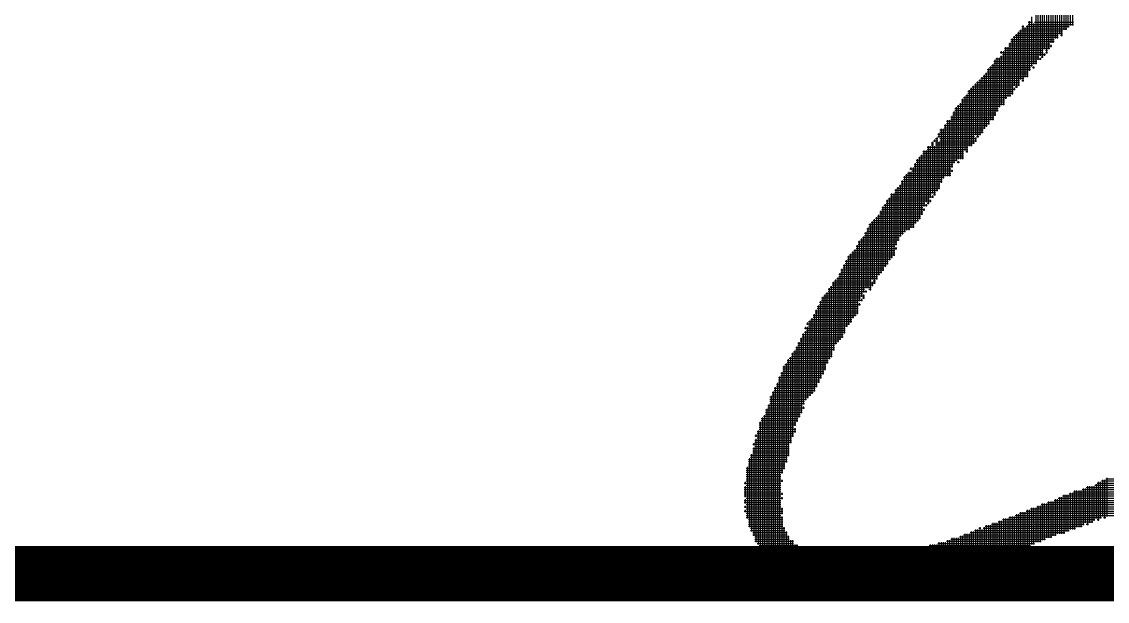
# Model space of a CAD drawing. Header units: feet. Extents: x 0 to 708085, y 0 to 237600.
# Drawn here: x 598927 to 600496, y 10360 to 11197 of the extents above; entities that cross this region are included whole.
import ezdxf
from ezdxf.enums import TextEntityAlignment as Align

# ---------------------------------------------------------------- set-up
doc = ezdxf.new("R2010")
doc.units = ezdxf.units.FT
doc.header["$LTSCALE"] = 2200
doc.header["$MEASUREMENT"] = 0
for name, color, linetype in [('CX-BORD-LIN1', 4, 'CONTINUOUS'), ('CX-BORD-LIN2', 3, 'CONTINUOUS'), ('CX-BORD-TEX2', 7, 'CONTINUOUS'), ('CX-BORD-TEX3', 6, 'CONTINUOUS'), ('CX-MISC', 2, 'CONTINUOUS')]:
    doc.layers.add(name, color=color, linetype=linetype)
doc.styles.add('TB_TEXT', font='')
doc.styles.add('TB_WBTXT', font='')
doc.styles.add('TB_WMTXT', font='')
doc.styles.get('TB_TEXT').set_extended_font_data('DotumChe')
doc.styles.get('TB_WBTXT').set_extended_font_data('Dotum')
doc.styles.get('TB_WMTXT').set_extended_font_data('DotumChe')

# ---------------------------------------------------------------- blocks, each defined once
blk = doc.blocks.new('CXBLKA1-KHCA-1')
at = {"layer": 'CX-BORD-LIN1', "const_width": 0.2}
blk.add_lwpolyline([(558, 6), (270, 6)], dxfattribs=at)
at = {"layer": 'CX-BORD-LIN1', "style": 'TB_TEXT'}
for tag, p in [('TR_RCON5', (342.3033, 33)), ('TR_RCON4', (342.3033, 27)), ('TR_RCON3', (342.3033, 21)), ('TR_RCON2', (342.3033, 15)), ('TR_RCON1', (342.3033, 9))]:
    blk.add_attdef(tag, text='', height=3.5, dxfattribs=at).set_placement(p, align=Align.MIDDLE_LEFT)
for tag, height, p in [('TR_DGN5', 3.5, (451.1185, 33)), ('TR_CHK5', 3.5, (491.1185, 33)), ('TR_RDAT5', 3.5, (317.5, 33)), ('TR_APP5', 3.5, (531.1185, 33)), ('TR_RNUM5', 3, (285.1051, 32.6366)), ('TR_DGN4', 3.5, (451.1185, 27)), ('TR_CHK4', 3.5, (491.1185, 27)), ('TR_RDAT4', 3.5, (317.5, 27)), ('TR_APP4', 3.5, (531.1185, 27)), ('TR_RNUM4', 3, (285.1051, 26.6366)), ('TR_DGN3', 3.5, (451.1185, 21)), ('TR_CHK3', 3.5, (491.1185, 21)), ('TR_RDAT3', 3.5, (317.5, 21)), ('TR_APP3', 3.5, (531.1185, 21)), ('TR_RNUM3', 3, (285.1051, 20.6366)), ('TR_DGN2', 3.5, (451.1185, 15)), ('TR_CHK2', 3.5, (491.1185, 15)), ('TR_RDAT2', 3.5, (317.5, 15)), ('TR_APP2', 3.5, (531.1185, 15)), ('TR_RNUM2', 3, (285.1051, 14.6366)), ('TR_DGN1', 3.5, (451.1185, 9)), ('TR_CHK1', 3.5, (491.1185, 9)), ('TR_RDAT1', 3.5, (317.5, 9)), ('TR_APP1', 3.5, (531.1185, 9)), ('TR_RNUM1', 3, (285.1051, 8.6366))]:
    blk.add_attdef(tag, text='', height=height, dxfattribs=at).set_placement(p, align=Align.MIDDLE_CENTER)
at = {"layer": 'CX-BORD-LIN2', "style": 'TB_TEXT'}
blk.add_attdef('TD_VERSION', text='', height=3, rotation=90, dxfattribs=at).set_placement((800.5, 48.0149), align=Align.MIDDLE_CENTER)
at = {"layer": 'CX-BORD-TEX2', "style": 'TB_WMTXT'}
for tag, height, p in [('TB_CNAME', 5, (15.3448, 531.8324)), ('TB_CSCOP', 4, (16.6346, 523.8324))]:
    blk.add_attdef(tag, text='', height=height, dxfattribs=at).set_placement(p, align=Align.BOTTOM_LEFT)
at = {"layer": 'CX-BORD-TEX2', "style": 'TB_WBTXT'}
for tag, height, p in [('TB_MTITIL', 10, (398, 533.3264)), ('TB_STITL', 7, (398, 518.3264))]:
    blk.add_attdef(tag, text='', height=height, dxfattribs=at).set_placement(p, align=Align.MIDDLE_CENTER)
at = {"layer": 'CX-BORD-TEX3', "style": 'TB_TEXT'}
for tag, height, p in [('TD_LNDST', 4.5, (215, 31.5)), ('TD_DSECT', 4.5, (605.5, 31.5)), ('TD_DDIST', 4.5, (654.5, 31.5)), ('TD_DNAME_TOP', 4.5, (755, 27.957)), ('TD_CSECT', 4.5, (605.5, 22.5)), ('TD_CDIST', 4.5, (654.5, 22.5)), ('TD_DNAME_MAIN', 4.5, (755, 21.4731)), ('TD_DNAME_BOT', 3, (755, 15.2489)), ('TD_HSCAL', 4.5, (620.8841, 13.7484)), ('TD_VSCAL', 4.5, (656.8615, 13.7484)), ('TD_CCOMP', 4.5, (215, 13.5927)), ('TD_CSTEP', 4.5, (250.744, 5.125)), ('TD_FIELD', 4.5, (180, 5.125)), ('TD_DWGNO', 4.5, (755, 5.0017)), ('TD_DWGCODE', 4.5, (637, 4.7908))]:
    blk.add_attdef(tag, text='', height=height, dxfattribs=at).set_placement(p, align=Align.MIDDLE_CENTER)
for tag, height, width, p in [('TD_DCOMP', 4.5, 0.95, (215, 22.5875)), ('TD_CNAME', 5, 0.78, (65, 7.5956))]:
    blk.add_attdef(tag, text='', height=height, dxfattribs=dict(at, width=width)).set_placement(p, align=Align.MIDDLE_CENTER)

msp = doc.modelspace()

# ---------------------------------------------------------------- linework, layer by layer
at = {"layer": 'CX-MISC'}
for p, q in [((600438.8, 11266.3), (600438.8, 11188.6)), ((600441.9, 11266.3), (600441.9, 11191.7)), ((600445.1, 11272.6), (600445.1, 11191.7)), ((600429.5, 11250.8), (600429.5, 11176.1)), ((600432.6, 11257), (600432.6, 11185.5)), ((600435.7, 11260.1), (600435.7, 11185.5)), ((600414, 11235.2), (600414, 11166.8)), ((600417.1, 11241.5), (600417.1, 11166.8)), ((600420.2, 11244.6), (600420.2, 11173)), ((600423.3, 11244.6), (600423.3, 11173)), ((600426.4, 11247.7), (600426.4, 11179.2)), ((600398.4, 11219.7), (600398.4, 11148.1)), ((600401.5, 11222.8), (600401.5, 11145)), ((600404.6, 11225.9), (600404.6, 11157.5)), ((600407.7, 11229), (600407.7, 11151.3)), ((600410.8, 11232.1), (600410.8, 11157.5)), ((600386, 11204.1), (600386, 11132.6)), ((600392.2, 11210.4), (600392.2, 11135.7)), ((600395.3, 11216.6), (600395.3, 11141.9)), ((600372, 11190.1), (600375.1, 11190.1)), ((600372, 11187), (600437.3, 11187)), ((600373.5, 11191.7), (600373.5, 11110.8)), ((600376.6, 11188.6), (600376.6, 11117)), ((600378.2, 11190.1), (600440.4, 11190.1)), ((600379.7, 11191.7), (600379.7, 11117)), ((600381.3, 11196.4), (600387.5, 11196.4)), ((600381.3, 11193.2), (600446.6, 11193.2)), ((600382.9, 11197.9), (600382.9, 11126.4)), ((600389.1, 11194.8), (600389.1, 11135.7)), ((600390.6, 11196.4), (600446.6, 11196.4)), ((600356.4, 11171.5), (600418.6, 11171.5)), ((600358, 11173), (600358, 11092.2)), ((600359.5, 11174.6), (600424.8, 11174.6)), ((600361.1, 11176.1), (600361.1, 11104.6)), ((600362.6, 11177.7), (600424.8, 11177.7)), ((600364.2, 11179.2), (600364.2, 11101.5)), ((600365.7, 11180.8), (600431.1, 11180.8)), ((600367.3, 11182.4), (600367.3, 11104.6)), ((600368.9, 11183.9), (600431.1, 11183.9)), ((600370.4, 11185.5), (600370.4, 11113.9)), ((600428, 11177.7), (600431.1, 11177.7)), ((600347.1, 11159), (600412.4, 11159)), ((600347.1, 11155.9), (600403.1, 11155.9)), ((600348.6, 11160.6), (600348.6, 11085.9)), ((600351.7, 11160.6), (600351.7, 11089)), ((600353.3, 11165.3), (600412.4, 11165.3)), ((600353.3, 11162.1), (600415.5, 11162.1)), ((600354.9, 11166.8), (600354.9, 11089)), ((600356.4, 11168.4), (600418.6, 11168.4)), ((600406.2, 11155.9), (600409.3, 11155.9)), ((600414, 11163.7), (600414, 11160.6)), ((600331.5, 11140.4), (600393.7, 11140.4)), ((600333.1, 11141.9), (600333.1, 11061.1)), ((600334.6, 11143.5), (600400, 11143.5)), ((600336.2, 11145), (600336.2, 11067.3)), ((600339.3, 11145), (600339.3, 11073.5)), ((600340.9, 11152.8), (600403.1, 11152.8)), ((600340.9, 11146.6), (600396.8, 11146.6)), ((600342.4, 11154.4), (600342.4, 11151.3)), ((600342.4, 11148.1), (600342.4, 11076.6)), ((600344, 11149.7), (600406.2, 11149.7)), ((600345.5, 11154.4), (600345.5, 11076.6)), ((600398.4, 11145), (600398.4, 11141.9)), ((600400, 11146.6), (600403.1, 11146.6)), ((600404.6, 11151.3), (600404.6, 11148.1)), ((600406.2, 11152.8), (600409.3, 11152.8)), ((600322.2, 11127.9), (600384.4, 11127.9)), ((600322.2, 11124.8), (600381.3, 11124.8)), ((600323.8, 11129.5), (600323.8, 11048.6)), ((600325.3, 11131), (600384.4, 11131)), ((600326.9, 11132.6), (600326.9, 11054.8)), ((600328.4, 11134.1), (600387.5, 11134.1)), ((600330, 11135.7), (600330, 11054.8)), ((600331.5, 11137.3), (600393.7, 11137.3)), ((600387.5, 11131), (600390.6, 11131)), ((600389.1, 11132.6), (600389.1, 11129.5)), ((600306.6, 11109.3), (600368.9, 11109.3)), ((600308.2, 11110.8), (600308.2, 11030)), ((600309.8, 11112.4), (600368.9, 11112.4)), ((600311.3, 11113.9), (600311.3, 11033.1)), ((600312.9, 11115.5), (600375.1, 11115.5)), ((600314.4, 11117), (600314.4, 11036.2)), ((600316, 11118.6), (600381.3, 11118.6)), ((600317.5, 11120.2), (600317.5, 11042.4)), ((600319.1, 11121.7), (600381.3, 11121.7)), ((600320.6, 11123.3), (600320.6, 11045.5)), ((600372, 11112.4), (600375.1, 11112.4)), ((600294.2, 11096.8), (600359.5, 11096.8)), ((600294.2, 11093.7), (600359.5, 11093.7)), ((600295.8, 11098.4), (600295.8, 11017.5)), ((600297.3, 11099.9), (600362.6, 11099.9)), ((600298.9, 11101.5), (600298.9, 11017.5)), ((600300.4, 11103), (600359.5, 11103)), ((600302, 11104.6), (600302, 11020.6)), ((600303.5, 11106.2), (600368.9, 11106.2)), ((600305.1, 11107.7), (600305.1, 11033.1)), ((600361.1, 11101.5), (600361.1, 11098.4)), ((600362.6, 11103), (600365.7, 11103)), ((600280.2, 11076.6), (600280.2, 10998.8)), ((600281.8, 11078.2), (600347.1, 11078.2)), ((600283.3, 11079.7), (600283.3, 10998.8)), ((600284.9, 11084.4), (600347.1, 11084.4)), ((600284.9, 11081.3), (600347.1, 11081.3)), ((600286.4, 11085.9), (600286.4, 10998.8)), ((600288, 11087.5), (600350.2, 11087.5)), ((600289.5, 11089), (600289.5, 11011.3)), ((600291.1, 11090.6), (600356.4, 11090.6)), ((600292.6, 11092.2), (600292.6, 11008.2)), ((600270.9, 11061.1), (600270.9, 10986.4)), ((600272.4, 11065.7), (600334.6, 11065.7)), ((600272.4, 11062.6), (600334.6, 11062.6)), ((600274, 11067.3), (600274, 10992.6)), ((600275.5, 11071.9), (600337.7, 11071.9)), ((600275.5, 11068.8), (600337.7, 11068.8)), ((600277.1, 11073.5), (600277.1, 10995.7)), ((600278.7, 11075.1), (600340.9, 11075.1)), ((600260, 11047.1), (600322.2, 11047.1)), ((600261.5, 11048.6), (600261.5, 10974)), ((600263.1, 11053.3), (600325.3, 11053.3)), ((600263.1, 11050.2), (600325.3, 11050.2)), ((600264.7, 11054.8), (600264.7, 10974)), ((600267.8, 11054.8), (600267.8, 10974)), ((600269.3, 11059.5), (600331.5, 11059.5)), ((600269.3, 11056.4), (600331.5, 11056.4)), ((600249.1, 11030), (600249.1, 10952.2)), ((600250.7, 11034.6), (600312.9, 11034.6)), ((600250.7, 11031.5), (600303.5, 11031.5)), ((600252.2, 11036.2), (600252.2, 11030)), ((600253.8, 11040.8), (600316, 11040.8)), ((600253.8, 11037.7), (600316, 11037.7)), ((600255.3, 11042.4), (600255.3, 10964.6)), ((600258.4, 11042.4), (600258.4, 10970.9)), ((600260, 11043.9), (600319.1, 11043.9)), ((600305.1, 11030), (600305.1, 11023.7)), ((600306.6, 11031.5), (600309.8, 11031.5)), ((600235.1, 11016), (600294.2, 11016)), ((600236.7, 11017.5), (600236.7, 10933.5)), ((600239.8, 11017.5), (600239.8, 10942.9)), ((600241.3, 11022.2), (600244.4, 11022.2)), ((600241.3, 11019.1), (600244.4, 11019.1)), ((600242.9, 11023.7), (600242.9, 10949.1)), ((600244.4, 11025.3), (600250.7, 11025.3)), ((600246, 11026.8), (600246, 11023.7)), ((600246, 11017.5), (600246, 10946)), ((600247.5, 11028.4), (600250.7, 11028.4)), ((600247.5, 11022.2), (600303.5, 11022.2)), ((600247.5, 11019.1), (600300.4, 11019.1)), ((600252.2, 11023.7), (600252.2, 10955.3)), ((600253.8, 11028.4), (600306.6, 11028.4)), ((600253.8, 11025.3), (600306.6, 11025.3)), ((600221.1, 10998.8), (600221.1, 10908.6)), ((600222.7, 11000.4), (600288, 11000.4)), ((600224.2, 11002), (600224.2, 10911.8)), ((600225.8, 11003.5), (600288, 11003.5)), ((600227.3, 11005.1), (600227.3, 10918)), ((600228.9, 11009.7), (600288, 11009.7)), ((600228.9, 11006.6), (600288, 11006.6)), ((600230.4, 11011.3), (600230.4, 10930.4)), ((600233.6, 11011.3), (600233.6, 10936.6)), ((600235.1, 11012.8), (600294.2, 11012.8)), ((600291.1, 11009.7), (600294.2, 11009.7)), ((600210.2, 10984.8), (600269.3, 10984.8)), ((600211.8, 10986.4), (600211.8, 10983.3)), ((600214.9, 10986.4), (600214.9, 10899.3)), ((600216.4, 10991.1), (600272.4, 10991.1)), ((600216.4, 10988), (600272.4, 10988)), ((600218, 10992.6), (600218, 10905.5)), ((600219.6, 10997.3), (600278.7, 10997.3)), ((600219.6, 10994.2), (600275.5, 10994.2)), ((600270.9, 10983.3), (600270.9, 10980.2)), ((600278.7, 10994.2), (600281.8, 10994.2)), ((600280.2, 10995.7), (600280.2, 10992.6)), ((600199.3, 10967.7), (600199.3, 10890)), ((600200.9, 10972.4), (600260, 10972.4)), ((600200.9, 10969.3), (600256.9, 10969.3)), ((600202.4, 10974), (600202.4, 10893.1)), ((600204, 10975.5), (600269.3, 10975.5)), ((600205.6, 10977.1), (600205.6, 10896.2)), ((600207.1, 10978.6), (600269.3, 10978.6)), ((600208.7, 10980.2), (600208.7, 10896.2)), ((600211.8, 10980.2), (600211.8, 10899.3)), ((600213.3, 10981.7), (600272.4, 10981.7)), ((600188.5, 10953.7), (600250.7, 10953.7)), ((600190, 10955.3), (600190, 10874.4)), ((600191.6, 10956.9), (600253.8, 10956.9)), ((600193.1, 10958.4), (600193.1, 10880.7)), ((600194.7, 10960), (600253.8, 10960)), ((600196.2, 10961.5), (600196.2, 10886.9)), ((600197.8, 10966.2), (600256.9, 10966.2)), ((600197.8, 10963.1), (600253.8, 10963.1)), ((600176, 10938.2), (600241.3, 10938.2)), ((600177.6, 10939.7), (600177.6, 10846.4)), ((600179.1, 10941.3), (600238.2, 10941.3)), ((600180.7, 10942.9), (600180.7, 10852.7)), ((600182.2, 10947.5), (600241.3, 10947.5)), ((600182.2, 10944.4), (600244.4, 10944.4)), ((600183.8, 10949.1), (600183.8, 10855.8)), ((600186.9, 10949.1), (600186.9, 10858.9)), ((600188.5, 10950.6), (600247.5, 10950.6)), ((600239.8, 10939.7), (600239.8, 10936.6)), ((600242.9, 10946), (600242.9, 10942.9)), ((600244.4, 10947.5), (600247.5, 10947.5)), ((600166.7, 10922.6), (600228.9, 10922.6)), ((600168.2, 10924.2), (600168.2, 10834)), ((600169.8, 10928.9), (600228.9, 10928.9)), ((600169.8, 10925.8), (600232, 10925.8)), ((600171.3, 10930.4), (600171.3, 10837.1)), ((600172.9, 10932), (600235.1, 10932)), ((600174.5, 10933.5), (600174.5, 10843.3)), ((600176, 10935.1), (600232, 10935.1)), ((600230.4, 10927.3), (600230.4, 10924.2)), ((600233.6, 10933.5), (600233.6, 10930.4)), ((600235.1, 10935.1), (600238.2, 10935.1)), ((600151.1, 10904), (600216.4, 10904)), ((600152.7, 10905.5), (600152.7, 10809.1)), ((600154.2, 10907.1), (600219.6, 10907.1)), ((600155.8, 10908.6), (600155.8, 10824.7)), ((600157.3, 10910.2), (600222.7, 10910.2)), ((600158.9, 10911.8), (600158.9, 10818.4)), ((600160.5, 10913.3), (600225.8, 10913.3)), ((600162, 10914.9), (600162, 10824.7)), ((600163.6, 10916.4), (600225.8, 10916.4)), ((600165.1, 10918), (600165.1, 10830.9)), ((600166.7, 10919.5), (600228.9, 10919.5)), ((600144.9, 10891.5), (600200.9, 10891.5)), ((600144.9, 10888.4), (600197.8, 10888.4)), ((600146.5, 10893.1), (600146.5, 10812.2)), ((600148, 10897.8), (600210.2, 10897.8)), ((600148, 10894.6), (600204, 10894.6)), ((600149.6, 10899.3), (600149.6, 10812.2)), ((600151.1, 10900.9), (600216.4, 10900.9)), ((600132.5, 10872.9), (600188.5, 10872.9)), ((600134, 10874.4), (600134, 10774.9)), ((600135.6, 10879.1), (600191.6, 10879.1)), ((600135.6, 10876), (600191.6, 10876)), ((600137.1, 10880.7), (600137.1, 10793.6)), ((600138.7, 10882.2), (600194.7, 10882.2)), ((600140.2, 10883.8), (600140.2, 10799.8)), ((600141.8, 10885.3), (600194.7, 10885.3)), ((600143.3, 10886.9), (600143.3, 10806)), ((600120, 10857.3), (600185.3, 10857.3)), ((600121.6, 10858.9), (600121.6, 10759.3)), ((600123.1, 10860.4), (600188.5, 10860.4)), ((600124.7, 10862), (600124.7, 10762.5)), ((600126.2, 10863.5), (600188.5, 10863.5)), ((600127.8, 10865.1), (600127.8, 10768.7)), ((600129.4, 10866.7), (600188.5, 10866.7)), ((600130.9, 10868.2), (600130.9, 10771.8)), ((600132.5, 10869.8), (600191.6, 10869.8)), ((600190, 10871.3), (600190, 10868.2)), ((600113.8, 10844.9), (600176, 10844.9)), ((600113.8, 10841.8), (600172.9, 10841.8)), ((600115.4, 10846.4), (600115.4, 10746.9)), ((600116.9, 10851.1), (600179.1, 10851.1)), ((600116.9, 10848), (600179.1, 10848)), ((600118.5, 10852.7), (600118.5, 10756.2)), ((600120, 10854.2), (600182.2, 10854.2)), ((600104.5, 10826.2), (600163.6, 10826.2)), ((600106, 10827.8), (600106, 10734.5)), ((600107.6, 10832.4), (600166.7, 10832.4)), ((600107.6, 10829.3), (600163.6, 10829.3)), ((600109.1, 10834), (600109.1, 10737.6)), ((600110.7, 10838.7), (600172.9, 10838.7)), ((600110.7, 10835.6), (600169.8, 10835.6)), ((600112.2, 10840.2), (600112.2, 10740.7)), ((600092, 10810.7), (600144.9, 10810.7)), ((600093.6, 10812.2), (600093.6, 10709.6)), ((600095.1, 10813.8), (600154.2, 10813.8)), ((600096.7, 10815.3), (600096.7, 10712.7)), ((600098.2, 10820), (600160.5, 10820)), ((600098.2, 10816.9), (600157.3, 10816.9)), ((600099.8, 10821.6), (600099.8, 10722)), ((600101.4, 10823.1), (600154.2, 10823.1)), ((600102.9, 10824.7), (600102.9, 10731.4)), ((600151.1, 10810.7), (600154.2, 10810.7)), ((600155.8, 10821.6), (600155.8, 10815.3)), ((600157.3, 10823.1), (600160.5, 10823.1)), ((600082.7, 10798.2), (600138.7, 10798.2)), ((600082.7, 10795.1), (600141.8, 10795.1)), ((600084.3, 10799.8), (600084.3, 10687.8)), ((600085.8, 10801.3), (600144.9, 10801.3)), ((600087.4, 10802.9), (600087.4, 10694)), ((600088.9, 10804.4), (600141.8, 10804.4)), ((600090.5, 10806), (600090.5, 10703.4)), ((600092, 10807.6), (600148, 10807.6)), ((600140.2, 10796.7), (600140.2, 10793.6)), ((600141.8, 10798.2), (600144.9, 10798.2)), ((600143.3, 10802.9), (600143.3, 10796.7)), ((600146.5, 10809.1), (600146.5, 10806)), ((600073.4, 10779.6), (600135.6, 10779.6)), ((600074.9, 10781.1), (600074.9, 10669.1)), ((600076.5, 10785.8), (600135.6, 10785.8)), ((600076.5, 10782.7), (600135.6, 10782.7)), ((600078, 10787.3), (600078, 10675.4)), ((600079.6, 10792), (600135.6, 10792)), ((600079.6, 10788.9), (600138.7, 10788.9)), ((600081.1, 10793.6), (600081.1, 10681.6)), ((600137.1, 10790.4), (600137.1, 10787.3)), ((600064, 10764), (600126.2, 10764)), ((600065.6, 10765.6), (600065.6, 10656.7)), ((600067.1, 10767.1), (600126.2, 10767.1)), ((600068.7, 10768.7), (600068.7, 10659.8)), ((600070.3, 10773.3), (600132.5, 10773.3)), ((600070.3, 10770.2), (600129.4, 10770.2)), ((600071.8, 10774.9), (600071.8, 10662.9)), ((600073.4, 10776.5), (600135.6, 10776.5)), ((600057.8, 10754.7), (600116.9, 10754.7)), ((600057.8, 10748.5), (600116.9, 10748.5)), ((600059.4, 10756.2), (600059.4, 10753.1)), ((600059.4, 10750), (600059.4, 10650.5)), ((600060.9, 10760.9), (600123.1, 10760.9)), ((600060.9, 10751.6), (600116.9, 10751.6)), ((600062.5, 10762.5), (600062.5, 10759.3)), ((600062.5, 10756.2), (600062.5, 10653.6)), ((600064, 10757.8), (600120, 10757.8)), ((600048.5, 10732.9), (600104.5, 10732.9)), ((600050, 10734.5), (600050, 10625.6)), ((600051.6, 10739.1), (600110.7, 10739.1)), ((600051.6, 10736), (600107.6, 10736)), ((600053.1, 10740.7), (600053.1, 10631.8)), ((600054.7, 10745.3), (600113.8, 10745.3)), ((600054.7, 10742.2), (600113.8, 10742.2)), ((600056.3, 10746.9), (600056.3, 10644.3)), ((600039.2, 10717.4), (600098.2, 10717.4)), ((600040.7, 10718.9), (600040.7, 10597.6)), ((600042.3, 10720.5), (600098.2, 10720.5)), ((600043.8, 10722), (600043.8, 10613.2)), ((600045.4, 10726.7), (600101.4, 10726.7)), ((600045.4, 10723.6), (600101.4, 10723.6)), ((600046.9, 10728.2), (600046.9, 10619.4)), ((600048.5, 10729.8), (600101.4, 10729.8)), ((600028.3, 10700.2), (600028.3, 10550.9)), ((600029.8, 10701.8), (600088.9, 10701.8)), ((600031.4, 10703.4), (600031.4, 10560.3)), ((600032.9, 10708), (600092, 10708)), ((600032.9, 10704.9), (600092, 10704.9)), ((600034.5, 10709.6), (600034.5, 10569.6)), ((600036, 10711.1), (600095.1, 10711.1)), ((600037.6, 10712.7), (600037.6, 10588.3)), ((600039.2, 10714.2), (600098.2, 10714.2)), ((600022, 10684.7), (600022, 10414.1)), ((600023.6, 10689.4), (600085.8, 10689.4)), ((600023.6, 10686.3), (600082.7, 10686.3)), ((600025.2, 10690.9), (600025.2, 10544.7)), ((600026.7, 10698.7), (600088.9, 10698.7)), ((600026.7, 10695.6), (600088.9, 10695.6)), ((600026.7, 10692.5), (600085.8, 10692.5)), ((600015.8, 10669.1), (600015.8, 10420.3)), ((600017.4, 10673.8), (600076.5, 10673.8)), ((600017.4, 10670.7), (600076.5, 10670.7)), ((600018.9, 10675.4), (600018.9, 10417.2)), ((600020.5, 10683.1), (600082.7, 10683.1)), ((600020.5, 10680), (600079.6, 10680)), ((600020.5, 10676.9), (600079.6, 10676.9)), ((600008, 10655.1), (600064, 10655.1)), ((600009.6, 10656.7), (600009.6, 10423.4)), ((600011.2, 10661.4), (600070.3, 10661.4)), ((600011.2, 10658.3), (600067.1, 10658.3)), ((600012.7, 10662.9), (600012.7, 10420.3)), ((600014.3, 10667.6), (600073.4, 10667.6)), ((600014.3, 10664.5), (600073.4, 10664.5)), ((600003.4, 10638), (600003.4, 10429.6)), ((600004.9, 10642.7), (600054.7, 10642.7)), ((600004.9, 10639.6), (600057.8, 10639.6)), ((600006.5, 10644.3), (600006.5, 10426.5)), ((600008, 10652), (600060.9, 10652)), ((600008, 10648.9), (600057.8, 10648.9)), ((600008, 10645.8), (600057.8, 10645.8)), ((600056.3, 10641.2), (600056.3, 10638)), ((599995.6, 10624), (600048.5, 10624)), ((599997.2, 10625.6), (599997.2, 10435.9)), ((599998.7, 10627.2), (600051.6, 10627.2)), ((600000.3, 10628.7), (600000.3, 10429.6)), ((600001.8, 10636.5), (600054.7, 10636.5)), ((600001.8, 10633.4), (600054.7, 10633.4)), ((600001.8, 10630.3), (600051.6, 10630.3)), ((599990.9, 10606.9), (599990.9, 10442.1)), ((599992.5, 10617.8), (600045.4, 10617.8)), ((599992.5, 10614.7), (600045.4, 10614.7)), ((599992.5, 10611.6), (600042.3, 10611.6)), ((599992.5, 10608.5), (600045.4, 10608.5)), ((599994.1, 10619.4), (599994.1, 10439)), ((599995.6, 10620.9), (600048.5, 10620.9)), ((600043.8, 10610), (600043.8, 10603.8)), ((599986.3, 10599.2), (600042.3, 10599.2)), ((599986.3, 10592.9), (600039.2, 10592.9)), ((599987.8, 10600.7), (599987.8, 10597.6)), ((599987.8, 10594.5), (599987.8, 10445.2)), ((599989.4, 10605.4), (600045.4, 10605.4)), ((599989.4, 10602.3), (600042.3, 10602.3)), ((599989.4, 10596), (600039.2, 10596)), ((599983.2, 10586.7), (600036, 10586.7)), ((599983.2, 10580.5), (600036, 10580.5)), ((599983.2, 10577.4), (600036, 10577.4)), ((599984.7, 10588.3), (599984.7, 10585.2)), ((599984.7, 10582.1), (599984.7, 10454.5)), ((599986.3, 10589.8), (600039.2, 10589.8)), ((599986.3, 10583.6), (600036, 10583.6)), ((599976.9, 10564.9), (600032.9, 10564.9)), ((599976.9, 10561.8), (600032.9, 10561.8)), ((599978.5, 10566.5), (599978.5, 10467)), ((599980.1, 10571.2), (600036, 10571.2)), ((599980.1, 10568.1), (600032.9, 10568.1)), ((599981.6, 10572.7), (599981.6, 10460.7)), ((599983.2, 10574.3), (600036, 10574.3)), ((599973.8, 10552.5), (600029.8, 10552.5)), ((599973.8, 10549.4), (600026.7, 10549.4)), ((599973.8, 10546.3), (600026.7, 10546.3)), ((599973.8, 10543.2), (600023.6, 10543.2)), ((599975.4, 10554.1), (599975.4, 10479.4)), ((599976.9, 10558.7), (600029.8, 10558.7)), ((599976.9, 10555.6), (600029.8, 10555.6)), ((599970.7, 10530.7), (600023.6, 10530.7)), ((599972.3, 10532.3), (599972.3, 10529.2)), ((599973.8, 10540.1), (600023.6, 10540.1)), ((599973.8, 10537), (600023.6, 10537)), ((599973.8, 10533.8), (600026.7, 10533.8)), ((599973.8, 10527.6), (600023.6, 10527.6)), ((600025.2, 10535.4), (600025.2, 10532.3)), ((600477.7, 10527.6), (600599, 10527.6)), ((600479.3, 10529.2), (600479.3, 10479.4)), ((600480.8, 10530.7), (600605.2, 10530.7)), ((600482.4, 10532.3), (600482.4, 10476.3)), ((600485.5, 10532.3), (600485.5, 10479.4)), ((600487, 10533.8), (600611.5, 10533.8)), ((600488.6, 10535.4), (600488.6, 10482.5)), ((600491.7, 10535.4), (600491.7, 10479.4)), ((600493.3, 10537), (600617.7, 10537)), ((600494.8, 10538.5), (600494.8, 10482.5)), ((599970.7, 10524.5), (600023.6, 10524.5)), ((599970.7, 10521.4), (600023.6, 10521.4)), ((599970.7, 10518.3), (600023.6, 10518.3)), ((599970.7, 10515.2), (600026.7, 10515.2)), ((599970.7, 10512.1), (600023.6, 10512.1)), ((599972.3, 10526.1), (599972.3, 10510.5)), ((600025.2, 10516.7), (600025.2, 10513.6)), ((600431.1, 10512.1), (600561.7, 10512.1)), ((600432.6, 10513.6), (600432.6, 10457.6)), ((600435.7, 10513.6), (600435.7, 10460.7)), ((600438.8, 10513.6), (600438.8, 10460.7)), ((600440.4, 10515.2), (600577.3, 10515.2)), ((600441.9, 10516.7), (600441.9, 10463.9)), ((600445.1, 10516.7), (600445.1, 10463.9)), ((600446.6, 10518.3), (600583.5, 10518.3)), ((600448.2, 10519.8), (600448.2, 10463.9)), ((600451.3, 10519.8), (600451.3, 10467)), ((600454.4, 10519.8), (600454.4, 10467)), ((600457.5, 10519.8), (600457.5, 10467)), ((600459.1, 10521.4), (600589.7, 10521.4)), ((600460.6, 10523), (600460.6, 10470.1)), ((600463.7, 10523), (600463.7, 10473.2)), ((600465.3, 10524.5), (600592.8, 10524.5)), ((600466.8, 10526.1), (600466.8, 10470.1)), ((600469.9, 10526.1), (600469.9, 10473.2)), ((600473.1, 10526.1), (600473.1, 10473.2)), ((600476.2, 10526.1), (600476.2, 10476.3)), ((599970.7, 10505.8), (600023.6, 10505.8)), ((599970.7, 10502.7), (600023.6, 10502.7)), ((599970.7, 10496.5), (600023.6, 10496.5)), ((599972.3, 10507.4), (599972.3, 10501.2)), ((599972.3, 10498.1), (599972.3, 10495)), ((599973.8, 10509), (600026.7, 10509)), ((599973.8, 10499.6), (600023.6, 10499.6)), ((600025.2, 10510.5), (600025.2, 10507.4)), ((600393.7, 10496.5), (600536.8, 10496.5)), ((600395.3, 10498.1), (600395.3, 10445.2)), ((600398.4, 10498.1), (600398.4, 10445.2)), ((600400, 10499.6), (600539.9, 10499.6)), ((600401.5, 10501.2), (600401.5, 10448.3)), ((600404.6, 10501.2), (600404.6, 10448.3)), ((600407.7, 10501.2), (600407.7, 10451.4)), ((600409.3, 10502.7), (600543, 10502.7)), ((600410.8, 10504.3), (600410.8, 10451.4)), ((600414, 10504.3), (600414, 10451.4)), ((600417.1, 10504.3), (600417.1, 10454.5)), ((600418.6, 10505.8), (600546.1, 10505.8)), ((600420.2, 10507.4), (600420.2, 10454.5)), ((600423.3, 10507.4), (600423.3, 10457.6)), ((600424.8, 10509), (600555.5, 10509)), ((600426.4, 10510.5), (600426.4, 10457.6)), ((600429.5, 10510.5), (600429.5, 10457.6)), ((599970.7, 10490.3), (600026.7, 10490.3)), ((599972.3, 10491.9), (599972.3, 10488.7)), ((599973.8, 10493.4), (600026.7, 10493.4)), ((599973.8, 10487.2), (600026.7, 10487.2)), ((599973.8, 10484.1), (600023.6, 10484.1)), ((599973.8, 10481), (600026.7, 10481)), ((600025.2, 10495), (600025.2, 10485.6)), ((600025.2, 10482.5), (600025.2, 10411)), ((600353.3, 10481), (600487, 10481)), ((600354.9, 10482.5), (600354.9, 10429.6)), ((600358, 10482.5), (600358, 10429.6)), ((600361.1, 10482.5), (600361.1, 10432.8)), ((600362.6, 10484.1), (600508.8, 10484.1)), ((600364.2, 10485.6), (600364.2, 10432.8)), ((600367.3, 10485.6), (600367.3, 10432.8)), ((600368.9, 10487.2), (600515, 10487.2)), ((600370.4, 10488.7), (600370.4, 10432.8)), ((600373.5, 10488.7), (600373.5, 10435.9)), ((600376.6, 10488.7), (600376.6, 10435.9)), ((600378.2, 10490.3), (600521.3, 10490.3)), ((600379.7, 10491.9), (600379.7, 10439)), ((600382.9, 10491.9), (600382.9, 10439)), ((600384.4, 10493.4), (600530.6, 10493.4)), ((600386, 10495), (600386, 10442.1)), ((600389.1, 10495), (600389.1, 10442.1)), ((600392.2, 10495), (600392.2, 10445.2)), ((600490.2, 10481), (600493.3, 10481)), ((599976.9, 10477.9), (600026.7, 10477.9)), ((599976.9, 10474.7), (600026.7, 10474.7)), ((599976.9, 10471.6), (600026.7, 10471.6)), ((599976.9, 10468.5), (600026.7, 10468.5)), ((599980.1, 10465.4), (600029.8, 10465.4)), ((600028.3, 10467), (600028.3, 10407.9)), ((600309.8, 10465.4), (600312.9, 10465.4)), ((600311.3, 10467), (600311.3, 10411)), ((600316, 10465.4), (600449.7, 10465.4)), ((600317.5, 10467), (600317.5, 10414.1)), ((600319.1, 10468.5), (600459.1, 10468.5)), ((600320.6, 10470.1), (600320.6, 10414.1)), ((600323.8, 10470.1), (600323.8, 10414.1)), ((600326.9, 10470.1), (600326.9, 10414.1)), ((600328.4, 10471.6), (600462.2, 10471.6)), ((600330, 10473.2), (600330, 10414.1)), ((600333.1, 10473.2), (600333.1, 10417.2)), ((600336.2, 10473.2), (600336.2, 10423.4)), ((600337.7, 10474.7), (600474.6, 10474.7)), ((600339.3, 10476.3), (600339.3, 10420.3)), ((600342.4, 10476.3), (600342.4, 10420.3)), ((600344, 10477.9), (600477.7, 10477.9)), ((600345.5, 10479.4), (600345.5, 10423.4)), ((600348.6, 10479.4), (600348.6, 10426.5)), ((600351.7, 10479.4), (600351.7, 10426.5)), ((600465.3, 10471.6), (600468.4, 10471.6)), ((600480.8, 10477.9), (600483.9, 10477.9)), ((599980.1, 10462.3), (600029.8, 10462.3)), ((599983.2, 10459.2), (600032.9, 10459.2)), ((599983.2, 10456.1), (600032.9, 10456.1)), ((599986.3, 10453), (600036, 10453)), ((599986.3, 10449.9), (600036, 10449.9)), ((600031.4, 10460.7), (600031.4, 10404.8)), ((600034.5, 10454.5), (600034.5, 10404.8)), ((600269.3, 10449.9), (600406.2, 10449.9)), ((600270.9, 10451.4), (600270.9, 10398.5)), ((600274, 10451.4), (600274, 10401.6)), ((600277.1, 10451.4), (600277.1, 10401.6)), ((600280.2, 10451.4), (600280.2, 10401.6)), ((600281.8, 10453), (600415.5, 10453)), ((600283.3, 10454.5), (600283.3, 10401.6)), ((600286.4, 10454.5), (600286.4, 10401.6)), ((600288, 10456.1), (600421.7, 10456.1)), ((600289.5, 10457.6), (600289.5, 10404.8)), ((600292.6, 10457.6), (600292.6, 10404.8)), ((600295.8, 10457.6), (600295.8, 10407.9)), ((600297.3, 10459.2), (600434.2, 10459.2)), ((600298.9, 10460.7), (600298.9, 10407.9)), ((600302, 10460.7), (600302, 10411)), ((600303.5, 10462.3), (600440.4, 10462.3)), ((600305.1, 10463.9), (600305.1, 10411)), ((600308.2, 10463.9), (600308.2, 10414.1)), ((600314.4, 10463.9), (600314.4, 10414.1)), ((599986.3, 10446.8), (600042.3, 10446.8)), ((599989.4, 10443.6), (600042.3, 10443.6)), ((599992.5, 10440.5), (600048.5, 10440.5)), ((599995.6, 10437.4), (600048.5, 10437.4)), ((599998.7, 10434.3), (600057.8, 10434.3)), ((600037.6, 10448.3), (600037.6, 10404.8)), ((600040.7, 10448.3), (600040.7, 10401.6)), ((600043.8, 10442.1), (600043.8, 10398.5)), ((600046.9, 10442.1), (600046.9, 10398.5)), ((600050, 10435.9), (600050, 10398.5)), ((600053.1, 10435.9), (600053.1, 10395.4)), ((600056.3, 10435.9), (600056.3, 10392.3)), ((600213.3, 10434.3), (600372, 10434.3)), ((600214.9, 10435.9), (600214.9, 10386.1)), ((600218, 10435.9), (600218, 10386.1)), ((600221.1, 10435.9), (600221.1, 10386.1)), ((600224.2, 10435.9), (600224.2, 10389.2)), ((600227.3, 10435.9), (600227.3, 10389.2)), ((600228.9, 10437.4), (600378.2, 10437.4)), ((600230.4, 10439), (600230.4, 10389.2)), ((600233.6, 10439), (600233.6, 10392.3)), ((600236.7, 10439), (600236.7, 10392.3)), ((600238.2, 10440.5), (600384.4, 10440.5)), ((600239.8, 10442.1), (600239.8, 10392.3)), ((600242.9, 10442.1), (600242.9, 10392.3)), ((600246, 10442.1), (600246, 10392.3)), ((600249.1, 10442.1), (600249.1, 10395.4)), ((600250.7, 10443.6), (600390.6, 10443.6)), ((600252.2, 10445.2), (600252.2, 10395.4)), ((600255.3, 10445.2), (600255.3, 10395.4)), ((600258.4, 10445.2), (600258.4, 10398.5)), ((600261.5, 10445.2), (600261.5, 10395.4)), ((600263.1, 10446.8), (600400, 10446.8)), ((600264.7, 10448.3), (600264.7, 10398.5)), ((600267.8, 10448.3), (600267.8, 10398.5)), ((599998.7, 10431.2), (600060.9, 10431.2)), ((600004.9, 10428.1), (600073.4, 10428.1)), ((600008, 10425), (600085.8, 10425)), ((600011.2, 10421.9), (600104.5, 10421.9)), ((600017.4, 10418.8), (600337.7, 10418.8)), ((600059.4, 10432.8), (600059.4, 10392.3)), ((600062.5, 10429.6), (600062.5, 10392.3)), ((600065.6, 10429.6), (600065.6, 10389.2)), ((600068.7, 10429.6), (600068.7, 10389.2)), ((600071.8, 10429.6), (600071.8, 10386.1)), ((600074.9, 10426.5), (600074.9, 10389.2)), ((600078, 10426.5), (600078, 10386.1)), ((600081.1, 10426.5), (600081.1, 10386.1)), ((600084.3, 10426.5), (600084.3, 10386.1)), ((600087.4, 10423.4), (600087.4, 10386.1)), ((600090.5, 10423.4), (600090.5, 10383)), ((600093.6, 10423.4), (600093.6, 10383)), ((600096.7, 10423.4), (600096.7, 10383)), ((600099.8, 10423.4), (600099.8, 10383)), ((600102.9, 10423.4), (600102.9, 10383)), ((600106, 10420.3), (600106, 10383)), ((600107.6, 10421.9), (600110.7, 10421.9)), ((600109.1, 10423.4), (600109.1, 10379.9)), ((600112.2, 10420.3), (600112.2, 10379.9)), ((600115.4, 10420.3), (600115.4, 10379.9)), ((600118.5, 10420.3), (600118.5, 10376.8)), ((600121.6, 10420.3), (600121.6, 10379.9)), ((600124.7, 10420.3), (600124.7, 10379.9)), ((600126.2, 10421.9), (600129.4, 10421.9)), ((600127.8, 10423.4), (600127.8, 10379.9)), ((600130.9, 10420.3), (600130.9, 10376.8)), ((600134, 10420.3), (600134, 10376.8)), ((600137.1, 10420.3), (600137.1, 10376.8)), ((600140.2, 10420.3), (600140.2, 10379.9)), ((600143.3, 10420.3), (600143.3, 10376.8)), ((600144.9, 10421.9), (600148, 10421.9)), ((600146.5, 10423.4), (600146.5, 10379.9)), ((600149.6, 10420.3), (600149.6, 10376.8)), ((600151.1, 10421.9), (600334.6, 10421.9)), ((600152.7, 10423.4), (600152.7, 10379.9)), ((600155.8, 10423.4), (600155.8, 10379.9)), ((600158.9, 10423.4), (600158.9, 10376.8)), ((600162, 10423.4), (600162, 10379.9)), ((600165.1, 10423.4), (600165.1, 10379.9)), ((600166.7, 10425), (600169.8, 10425)), ((600168.2, 10426.5), (600168.2, 10379.9)), ((600171.3, 10423.4), (600171.3, 10379.9)), ((600172.9, 10425), (600176, 10425)), ((600174.5, 10426.5), (600174.5, 10379.9)), ((600177.6, 10423.4), (600177.6, 10379.9)), ((600179.1, 10425), (600347.1, 10425)), ((600180.7, 10426.5), (600180.7, 10379.9)), ((600183.8, 10426.5), (600183.8, 10379.9)), ((600185.3, 10428.1), (600188.5, 10428.1)), ((600186.9, 10429.6), (600186.9, 10379.9)), ((600190, 10426.5), (600190, 10379.9)), ((600191.6, 10428.1), (600353.3, 10428.1)), ((600193.1, 10429.6), (600193.1, 10383)), ((600196.2, 10429.6), (600196.2, 10379.9)), ((600199.3, 10429.6), (600199.3, 10383)), ((600200.9, 10431.2), (600359.5, 10431.2)), ((600202.4, 10432.8), (600202.4, 10383)), ((600205.6, 10432.8), (600205.6, 10383)), ((600208.7, 10432.8), (600208.7, 10383)), ((600211.8, 10432.8), (600211.8, 10386.1)), ((600336.2, 10420.3), (600336.2, 10417.2)), ((600337.7, 10421.9), (600344, 10421.9)), ((600020.5, 10415.6), (600331.5, 10415.6)), ((600023.6, 10412.5), (600306.6, 10412.5)), ((600026.7, 10409.4), (600300.4, 10409.4)), ((600029.8, 10406.3), (600294.2, 10406.3)), ((600039.2, 10403.2), (600288, 10403.2)), ((600309.8, 10412.5), (600312.9, 10412.5)), ((600042.3, 10400.1), (600272.4, 10400.1)), ((600051.6, 10397), (600256.9, 10397)), ((600054.7, 10393.9), (600247.5, 10393.9)), ((600064, 10390.8), (600232, 10390.8)), ((600070.3, 10387.7), (600073.4, 10387.7)), ((600076.5, 10387.7), (600222.7, 10387.7)), ((600260, 10397), (600263.1, 10397)), ((600088.9, 10384.5), (600210.2, 10384.5)), ((600107.6, 10381.4), (600191.6, 10381.4)), ((600116.9, 10378.3), (600120, 10378.3)), ((600129.4, 10378.3), (600138.7, 10378.3)), ((600141.8, 10378.3), (600144.9, 10378.3)), ((600148, 10378.3), (600151.1, 10378.3)), ((600157.3, 10378.3), (600160.5, 10378.3)), ((600194.7, 10381.4), (600197.8, 10381.4))]:
    msp.add_line(p, q, dxfattribs=at)

# ---------------------------------------------------------------- block references
at = {"layer": 'CX-MISC', "xscale": 400, "yscale": 400, "zscale": 400}
msp.add_blockref('CXBLKA1-KHCA-1', (381685.2, 8000), dxfattribs=at)

doc.saveas('drawing.dxf')
